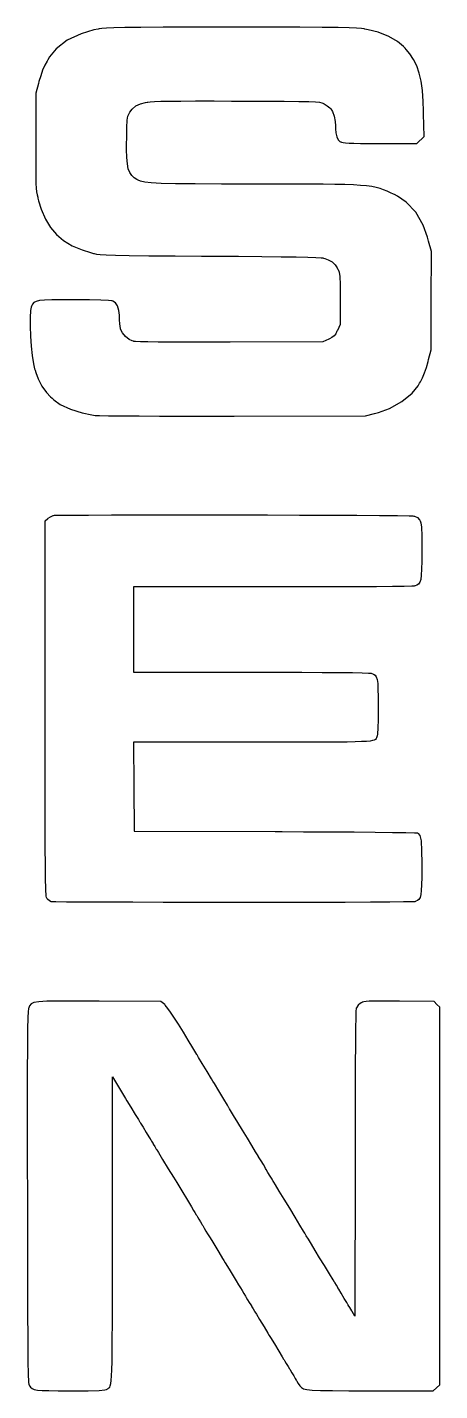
# Model space of a CAD drawing. Header units: millimetres. Extents: x -2.1 to 2.1, y -7 to 7.
import ezdxf

# ---------------------------------------------------------------- set-up
doc = ezdxf.new("R2010")
doc.units = ezdxf.units.MM

msp = doc.modelspace()

# ---------------------------------------------------------------- linework, layer by layer
at = {"color": 7}
for points in [[(1.48708, 3.042705), (1.59993, 3.084315), (1.72911, 3.154735), (1.83333, 3.242305), (1.89432, 3.317605), (1.90989, 3.345325), (1.91748, 3.358885), (1.93929, 3.400065), (1.96089, 3.448845), (1.98019, 3.506025), (1.99723, 3.565925), (2.00261, 3.585935), (2.02968, 3.684895), (2.02968, 4.190105), (2.03071, 4.695295), (2.00261, 4.802595), (1.99192, 4.844495), (1.947, 4.966595), (1.87121, 5.099095), (1.77333, 5.202995), (1.6838, 5.264995), (1.65158, 5.280695), (1.64182, 5.285395), (1.61247, 5.299495), (1.57622, 5.315895), (1.54085, 5.330095), (1.50423, 5.342295), (1.46436, 5.352695), (1.41917, 5.361395), (1.36654, 5.368595), (1.30453, 5.374295), (1.23101, 5.378695), (1.14393, 5.382095), (1.04129, 5.384595), (0.92101, 5.386195), (0.78103, 5.387295), (0.6193, 5.387795), (0.43376, 5.387995), (0.27522, 5.387995), (0.22239, 5.387995), (0.13558, 5.387995), (-0.12483, 5.388195), (-0.39415, 5.389195), (-0.5964, 5.391095), (-0.74263, 5.394595), (-0.84364, 5.399895), (-0.91043, 5.407395), (-0.95389, 5.417495), (-0.97749, 5.426895), (-0.98492, 5.430695), (-0.9936, 5.435095), (-1.01833, 5.450695), (-1.04482, 5.474595), (-1.06506, 5.505095), (-1.0797, 5.544595), (-1.08952, 5.595695), (-1.09511, 5.660995), (-1.09717, 5.743095), (-1.09679, 5.818995), (-1.09635, 5.844295), (-1.09592, 5.875595), (-1.09392, 5.969495), (-1.09, 6.042895), (-1.08274, 6.084395), (-1.074, 6.106895), (-1.07031, 6.113995), (-1.06407, 6.125695), (-1.04053, 6.157895), (-1.00288, 6.189595), (-0.95313, 6.211895), (-0.9037, 6.224695), (-0.88699, 6.227595), (-0.87901, 6.228995), (-0.85482, 6.231795), (-0.8094, 6.235095), (-0.7455, 6.237595), (-0.65771, 6.239395), (-0.54079, 6.240395), (-0.38943, 6.240795), (-0.19824, 6.240695), (-0.02106, 6.240295), (0.03803, 6.240095), (0.10644, 6.239895), (0.3119, 6.239095), (0.5191, 6.237995), (0.66965, 6.236595), (0.77354, 6.234695), (0.84076, 6.231795), (0.88129, 6.227795), (0.90522, 6.222395), (0.91818, 6.217095), (0.92242, 6.215095), (0.92893, 6.211995), (0.96235, 6.191995), (0.98904, 6.170795), (0.99219, 6.167195), (0.99897, 6.159995), (1.01443, 6.133395), (1.0319, 6.086395), (1.04329, 6.030595), (1.04742, 5.985395), (1.04742, 5.970295), (1.04742, 5.956195), (1.05008, 5.913795), (1.0588, 5.872195), (1.0746, 5.842595), (1.09175, 5.826295), (1.09842, 5.822395), (1.10107, 5.820895), (1.10986, 5.817195), (1.12614, 5.813095), (1.1505, 5.809995), (1.18604, 5.807695), (1.23611, 5.806195), (1.30393, 5.805295), (1.39274, 5.804895), (1.47749, 5.804695), (1.50575, 5.804695), (1.88282, 5.804695), (1.95574, 5.877595), (1.95155, 6.108795), (1.9509, 6.140895), (1.94694, 6.236895), (1.93815, 6.347795), (1.92453, 6.443595), (1.90543, 6.526995), (1.88021, 6.600095), (1.84814, 6.665395), (1.8086, 6.725195), (1.77349, 6.768295), (1.76096, 6.781795), (1.74365, 6.800495), (1.68479, 6.849795), (1.59386, 6.903695), (1.48361, 6.945895), (1.3833, 6.971995), (1.3495, 6.978595), (1.34033, 6.980395), (1.31261, 6.984495), (1.26303, 6.989095), (1.18787, 6.992395), (1.07433, 6.994695), (0.90955, 6.996195), (0.68078, 6.996995), (0.37505, 6.997295), (0.0785, 6.997395), (-0.02029, 6.997395), (-0.11942, 6.997395), (-0.41661, 6.997295), (-0.72271, 6.996995), (-0.95156, 6.996195), (-1.11604, 6.994695), (-1.22911, 6.992395), (-1.30371, 6.989095), (-1.3527, 6.984495), (-1.38004, 6.980395), (-1.38906, 6.978595), (-1.43321, 6.970095), (-1.56326, 6.931695), (-1.70682, 6.863795), (-1.82064, 6.774495), (-1.88829, 6.693195), (-1.90571, 6.662995), (-1.91368, 6.649395), (-1.93642, 6.607695), (-1.95888, 6.558395), (-1.979, 6.500395), (-1.9969, 6.439595), (-2.0026, 6.419295), (-2.02968, 6.320295), (-2.02968, 5.830695), (-2.02978, 5.791195), (-2.02995, 5.672495), (-2.02978, 5.551195), (-2.02897, 5.460495), (-2.02724, 5.394195), (-2.02436, 5.345695), (-2.02018, 5.308795), (-2.01443, 5.277095), (-2.00879, 5.252395), (-2.00678, 5.244295), (-1.99963, 5.215095), (-1.97276, 5.128895), (-1.93082, 5.028895), (-1.8795, 4.942795), (-1.8176, 4.869395), (-1.74371, 4.807395), (-1.65652, 4.755495), (-1.55474, 4.712295), (-1.46674, 4.684195), (-1.43696, 4.676495), (-1.42947, 4.674695), (-1.40674, 4.669695), (-1.36774, 4.664295), (-1.30729, 4.660195), (-1.21267, 4.657095), (-1.07124, 4.654595), (-0.87028, 4.652595), (-0.59711, 4.650595), (-0.32856, 4.648995), (-0.23904, 4.648395), (-0.16678, 4.647995), (0.05018, 4.646495), (0.29135, 4.644495), (0.48796, 4.642395), (0.6435, 4.640095), (0.76139, 4.637695), (0.84522, 4.634995), (0.89839, 4.631995), (0.91814, 4.630295), (0.92448, 4.628595), (0.9369, 4.625395), (0.97314, 4.611695), (1.01237, 4.588295), (1.04357, 4.557455), (1.0631, 4.528535), (1.06825, 4.518235), (1.07248, 4.509925), (1.08328, 4.484055), (1.09104, 4.439345), (1.09386, 4.355955), (1.09429, 4.243325), (1.09429, 4.205735), (1.09429, 3.945315), (1.06614, 3.884875), (1.06207, 3.876525), (1.04889, 3.851885), (1.03239, 3.830075), (1.01058, 3.813595), (0.98594, 3.800355), (0.9776, 3.796325), (0.91721, 3.768235), (-0.03385, 3.765075), (-0.09304, 3.764925), (-0.27061, 3.764595), (-0.4719, 3.764535), (-0.63927, 3.764985), (-0.77453, 3.765895), (-0.87929, 3.767365), (-0.95529, 3.769255), (-1.00418, 3.771645), (-1.02203, 3.772955), (-1.02761, 3.774465), (-1.03857, 3.777345), (-1.06939, 3.793245), (-1.10861, 3.824275), (-1.1404, 3.862685), (-1.15679, 3.892915), (-1.15989, 3.903645), (-1.1614, 3.909175), (-1.16433, 3.926275), (-1.16797, 3.957035), (-1.17046, 3.992135), (-1.17133, 4.018775), (-1.17133, 4.027625), (-1.17133, 4.043415), (-1.17561, 4.090665), (-1.18896, 4.137255), (-1.21224, 4.169435), (-1.23725, 4.185875), (-1.24636, 4.189075), (-1.25157, 4.190925), (-1.28331, 4.193955), (-1.36138, 4.197535), (-1.47829, 4.199755), (-1.59343, 4.200525), (-1.63178, 4.200525), (-1.66482, 4.200525), (-1.76389, 4.200355), (-1.8647, 4.199215), (-1.93892, 4.196505), (-1.99115, 4.191465), (-2.02599, 4.183385), (-2.04807, 4.171555), (-2.06201, 4.155275), (-2.0701, 4.139325), (-2.07238, 4.133845), (-2.07682, 4.123375), (-2.08231, 4.088645), (-2.08724, 4.017575), (-2.08767, 3.928235), (-2.08399, 3.828285), (-2.07671, 3.725485), (-2.06614, 3.627495), (-2.05279, 3.541935), (-2.0421, 3.492565), (-2.037, 3.476565), (-2.02974, 3.453995), (-2.00396, 3.387315), (-1.96631, 3.313805), (-1.92025, 3.250105), (-1.87739, 3.204215), (-1.86197, 3.190105), (-1.84272, 3.172255), (-1.77746, 3.126745), (-1.67453, 3.075955), (-1.55442, 3.038245), (-1.45253, 3.018175), (-1.41824, 3.014055), (-1.40782, 3.012745), (-1.37554, 3.012205), (-1.2825, 3.010575), (-1.14496, 3.009235), (-0.96881, 3.008095), (-0.75976, 3.007275), (-0.52382, 3.006785), (-0.26671, 3.006625), (-0.06239, 3.006735), (0.00575, 3.006785), (1.35471, 3.008845), (1.44846, 3.032825)], [(-1.87015, -1.979155), (-1.88985, -1.968695), (-1.90865, -1.952085), (-1.91145, -1.948465), (-1.91255, -1.947155), (-1.91515, -1.943085), (-1.91835, -1.935325), (-1.92125, -1.922365), (-1.92355, -1.901365), (-1.92565, -1.869465), (-1.92725, -1.823895), (-1.92865, -1.761825), (-1.92975, -1.680445), (-1.93055, -1.576935), (-1.93125, -1.448405), (-1.93175, -1.292155), (-1.93195, -1.105255), (-1.93225, -0.884975), (-1.93235, -0.628425), (-1.93235, -0.332805), (-1.93235, -0.079705), (-1.93235, 0.004695), (-1.93235, 1.930695), (-1.90625, 1.954695), (-1.90265, 1.958095), (-1.87835, 1.973895), (-1.85245, 1.984895), (-1.84795, 1.985995), (-1.83565, 1.988295), (-1.79715, 1.987995), (-1.67365, 1.989495), (-1.48815, 1.990795), (-1.25085, 1.991795), (-0.97215, 1.992395), (-0.66245, 1.992595), (-0.33225, 1.992595), (0.00825, 1.992395), (0.34845, 1.991795), (0.67815, 1.990895), (0.98685, 1.989795), (1.26415, 1.988395), (1.49985, 1.986895), (1.68315, 1.984995), (1.80415, 1.982995), (1.84135, 1.983895), (1.85205, 1.980795), (1.85865, 1.978995), (1.88675, 1.964395), (1.90805, 1.942395), (1.91145, 1.936995), (1.91495, 1.931095), (1.92255, 1.911295), (1.92885, 1.865895), (1.93165, 1.777895), (1.93235, 1.662795), (1.93235, 1.624495), (1.93235, 1.597795), (1.93185, 1.517595), (1.93055, 1.435295), (1.92735, 1.374095), (1.92165, 1.330495), (1.91285, 1.301095), (1.90005, 1.282295), (1.88285, 1.270795), (1.86605, 1.264695), (1.86035, 1.262995), (1.85435, 1.261495), (1.82875, 1.260795), (1.75245, 1.258795), (1.63215, 1.256995), (1.46875, 1.255495), (1.26285, 1.254295), (1.01535, 1.253395), (0.72715, 1.252795), (0.48095, 1.252595), (0.39885, 1.252595), (-1.02605, 1.252595), (-1.02605, 0.377595), (0.17495, 0.377595), (0.24535, 0.377595), (0.45645, 0.377395), (0.70205, 0.376795), (0.91135, 0.375895), (1.08435, 0.374595), (1.22125, 0.372995), (1.32175, 0.370995), (1.38575, 0.368795), (1.40715, 0.367995), (1.41345, 0.366195), (1.41915, 0.364695), (1.43595, 0.359095), (1.45315, 0.348595), (1.46565, 0.331295), (1.47425, 0.303695), (1.47965, 0.262195), (1.48275, 0.203295), (1.48415, 0.123495), (1.48435, 0.045395), (1.48435, 0.019295), (1.48435, -0.012105), (1.48355, -0.106305), (1.48125, -0.197105), (1.47735, -0.255505), (1.47385, -0.279105), (1.47175, -0.283805), (1.47065, -0.286405), (1.46745, -0.294405), (1.46305, -0.303705), (1.45635, -0.311605), (1.44525, -0.318205), (1.42775, -0.323905), (1.40145, -0.328505), (1.36435, -0.332205), (1.31435, -0.335105), (1.24915, -0.337305), (1.16665, -0.338905), (1.06465, -0.340005), (0.94105, -0.340705), (0.79375, -0.341005), (0.62035, -0.341105), (0.41915, -0.341105), (0.24535, -0.341105), (0.18745, -0.341105), (-1.02605, -0.341105), (-1.02405, -0.797425), (-1.02085, -1.252605), (0.42705, -1.257815), (0.49985, -1.258085), (0.71825, -1.259115), (0.99055, -1.260685), (1.23775, -1.262425), (1.45395, -1.264325), (1.63315, -1.266265), (1.76955, -1.268335), (1.85685, -1.270395), (1.88745, -1.271105), (1.88955, -1.272405), (1.89635, -1.276855), (1.91145, -1.298225), (1.92455, -1.352585), (1.93065, -1.454585), (1.93235, -1.581215), (1.93235, -1.623425), (1.93235, -1.648815), (1.93185, -1.724995), (1.93055, -1.803815), (1.92745, -1.863005), (1.92215, -1.905695), (1.91425, -1.935175), (1.90285, -1.954475), (1.88745, -1.966855), (1.87275, -1.973745), (1.86755, -1.975535), (1.86185, -1.977585), (1.83325, -1.978355), (1.74595, -1.980795), (1.60365, -1.982685), (1.40435, -1.984215), (1.14595, -1.985245), (0.82645, -1.985895), (0.44365, -1.986105), (0.10775, -1.986005), (-0.00425, -1.985945), (-0.09675, -1.985835), (-0.37425, -1.985465), (-0.72015, -1.984815), (-1.03475, -1.984045), (-1.31005, -1.983185), (-1.53865, -1.982315), (-1.71275, -1.981395), (-1.82465, -1.980515), (-1.86365, -1.980195), (-1.86675, -1.979715)], [(-1.2946, -6.979065), (-1.2869, -6.974395), (-1.2782, -6.968425), (-1.2708, -6.959905), (-1.2644, -6.946135), (-1.2592, -6.924195), (-1.2547, -6.891325), (-1.2512, -6.844725), (-1.2485, -6.781465), (-1.2464, -6.698835), (-1.2449, -6.593965), (-1.2439, -6.464085), (-1.2433, -6.306255), (-1.2429, -6.117835), (-1.2428, -5.895825), (-1.2428, -5.637535), (-1.2428, -5.414405), (-1.2428, -5.340105), (-1.2428, -3.774505), (-1.1074, -3.998405), (-1.094, -4.020305), (-1.0539, -4.086405), (-1.0087, -4.160605), (-0.9765, -4.213405), (-0.9632, -4.234905), (-0.9615, -4.237005), (-0.9533, -4.250305), (-0.9287, -4.290605), (-0.8955, -4.345405), (-0.8685, -4.390305), (-0.8561, -4.410905), (-0.8543, -4.414105), (-0.8533, -4.416105), (-0.843, -4.434305), (-0.829, -4.456705), (-0.8261, -4.460905), (-0.8233, -4.465305), (-0.8072, -4.491405), (-0.7921, -4.516405), (-0.7897, -4.520305), (-0.7876, -4.524205), (-0.77, -4.553705), (-0.7278, -4.623805), (-0.669, -4.720205), (-0.6174, -4.804605), (-0.6001, -4.832805), (-0.583, -4.860805), (-0.5319, -4.945105), (-0.4736, -5.041105), (-0.4317, -5.110505), (-0.4144, -5.139505), (-0.4126, -5.143205), (-0.4105, -5.146905), (-0.3969, -5.169705), (-0.3828, -5.192705), (-0.3804, -5.196305), (-0.378, -5.200205), (-0.3704, -5.212805), (-0.3558, -5.236705), (-0.3386, -5.264905), (-0.3254, -5.286905), (-0.321, -5.294305), (-0.3158, -5.302905), (-0.3003, -5.328805), (-0.2828, -5.358105), (-0.2658, -5.386405), (-0.2468, -5.417805), (-0.2232, -5.456695), (-0.1924, -5.507375), (-0.1519, -5.574005), (-0.1124, -5.639155), (-0.0992, -5.660905), (-0.0857, -5.682935), (-0.0451, -5.749015), (-0.0036, -5.817005), (0.0281, -5.868975), (0.0526, -5.909075), (0.0722, -5.941465), (0.0895, -5.970265), (0.1068, -5.999675), (0.122, -6.025285), (0.127, -6.033855), (0.1313, -6.041175), (0.1446, -6.063145), (0.1617, -6.091255), (0.1763, -6.114855), (0.1839, -6.127065), (0.1863, -6.130755), (0.1886, -6.134655), (0.2029, -6.158195), (0.2165, -6.181195), (0.2186, -6.184895), (0.2204, -6.188535), (0.2344, -6.212395), (0.2675, -6.267795), (0.3132, -6.342935), (0.3532, -6.408035), (0.3665, -6.429685), (0.3797, -6.451495), (0.4195, -6.516975), (0.4653, -6.592565), (0.4993, -6.648325), (0.5142, -6.672625), (0.5165, -6.676535), (0.5189, -6.680175), (0.5267, -6.692925), (0.542, -6.718045), (0.5604, -6.748425), (0.5751, -6.772615), (0.5801, -6.780695), (0.5849, -6.788745), (0.5993, -6.813045), (0.6183, -6.845155), (0.6345, -6.873105), (0.6431, -6.888245), (0.6457, -6.893225), (0.6485, -6.898155), (0.6653, -6.924475), (0.6808, -6.946615), (0.6832, -6.949495), (0.6867, -6.953615), (0.6982, -6.965265), (0.7182, -6.977155), (0.7515, -6.985675), (0.8065, -6.991365), (0.8914, -6.994835), (1.0145, -6.996635), (1.184, -6.997285), (1.3521, -6.997395), (1.4082, -6.997395), (2.0489, -6.997395), (2.0821, -6.967175), (2.1165, -6.936945), (2.1165, -3.059905), (2.0874, -3.031805), (2.0593, -3.002605), (1.702, -2.999405), (1.6742, -2.999305), (1.5911, -2.998805), (1.5053, -2.998705), (1.4407, -2.999105), (1.3939, -3.000405), (1.361, -3.002505), (1.3383, -3.005705), (1.3224, -3.010305), (1.3124, -3.014505), (1.3093, -3.016205), (1.3032, -3.019205), (1.2789, -3.039805), (1.2624, -3.065605), (1.2603, -3.071305), (1.2579, -3.077805), (1.2569, -3.099205), (1.2543, -3.166105), (1.2522, -3.277005), (1.2506, -3.436905), (1.2493, -3.651005), (1.2483, -3.924205), (1.2479, -4.261605), (1.2478, -4.566605), (1.2478, -4.668205), (1.2468, -6.230745), (1.2186, -6.183865), (1.2145, -6.177355), (1.1939, -6.144535), (1.1785, -6.118975), (1.1769, -6.116155), (1.174, -6.111975), (1.1617, -6.092005), (1.136, -6.049855), (1.1046, -5.997285), (1.0799, -5.955945), (1.0717, -5.942155), (1.0699, -5.939015), (1.0554, -5.915085), (1.0383, -5.886995), (1.0353, -5.881785), (1.0224, -5.860515), (0.9838, -5.796825), (0.9328, -5.712615), (0.884, -5.632155), (0.8393, -5.558325), (0.8004, -5.494035), (0.7692, -5.442265), (0.7471, -5.406005), (0.739, -5.392505), (0.7364, -5.388005), (0.7317, -5.380505), (0.7181, -5.358105), (0.6814, -5.297605), (0.6322, -5.216505), (0.5765, -5.124605), (0.5203, -5.031705), (0.4696, -4.947805), (0.4301, -4.882705), (0.4138, -4.855405), (0.4082, -4.846305), (0.4053, -4.841605), (0.3956, -4.825505), (0.3765, -4.794105), (0.3539, -4.756205), (0.336, -4.726205), (0.3301, -4.716105), (0.3242, -4.706005), (0.3063, -4.676005), (0.2836, -4.638105), (0.2646, -4.606705), (0.2547, -4.590605), (0.252, -4.585905), (0.2457, -4.575605), (0.2269, -4.544605), (0.1888, -4.481705), (0.1421, -4.405105), (0.0921, -4.322805), (0.0436, -4.242705), (0.0013, -4.173005), (-0.0299, -4.121505), (-0.0412, -4.102605), (-0.0449, -4.096305), (-0.0471, -4.092705), (-0.0628, -4.066305), (-0.1001, -4.004405), (-0.1515, -3.919405), (-0.1967, -3.845005), (-0.2115, -3.820305), (-0.2267, -3.795705), (-0.2715, -3.722005), (-0.3224, -3.637705), (-0.3592, -3.576505), (-0.3744, -3.550805), (-0.3762, -3.547405), (-0.3861, -3.529705), (-0.4167, -3.477005), (-0.4637, -3.398205), (-0.5146, -3.316005), (-0.5655, -3.235505), (-0.6135, -3.162005), (-0.6551, -3.100505), (-0.6872, -3.056005), (-0.7008, -3.038305), (-0.7064, -3.033805), (-0.745, -3.002605), (-1.3793, -2.999405), (-1.4385, -2.999205), (-1.6158, -2.998405), (-1.7917, -2.998405), (-1.9164, -3.000305), (-1.9994, -3.005205), (-2.05, -3.013905), (-2.0778, -3.027605), (-2.0921, -3.047105), (-2.0997, -3.066805), (-2.1022, -3.073505), (-2.103, -3.075705), (-2.1049, -3.083005), (-2.1071, -3.098305), (-2.109, -3.121205), (-2.1108, -3.153705), (-2.1122, -3.197905), (-2.1135, -3.255705), (-2.1144, -3.329105), (-2.1153, -3.420005), (-2.1158, -3.530505), (-2.1162, -3.662505), (-2.1165, -3.818105), (-2.1165, -3.999205), (-2.1165, -4.207705), (-2.1164, -4.445805), (-2.1161, -4.715305), (-2.1158, -4.942505), (-2.1158, -5.018205), (-2.1157, -5.097205), (-2.1153, -5.334105), (-2.1147, -5.613175), (-2.1142, -5.857635), (-2.1136, -6.069875), (-2.1129, -6.252175), (-2.1122, -6.406835), (-2.1114, -6.536245), (-2.1104, -6.642685), (-2.1093, -6.728465), (-2.1081, -6.795835), (-2.1065, -6.847265), (-2.1049, -6.884975), (-2.1028, -6.911355), (-2.1005, -6.928605), (-2.0979, -6.939185), (-2.096, -6.943895), (-2.095, -6.945315), (-2.0919, -6.949605), (-2.0819, -6.962125), (-2.0669, -6.974825), (-2.0456, -6.983935), (-2.0128, -6.990075), (-1.964, -6.993925), (-1.8947, -6.995975), (-1.8, -6.996905), (-1.7064, -6.997285), (-1.6751, -6.997395), (-1.6289, -6.997395), (-1.4901, -6.996795), (-1.379, -6.994515), (-1.3215, -6.989475), (-1.3021, -6.984365), (-1.2971, -6.980745)]]:
    msp.add_lwpolyline(points, close=True, dxfattribs=at)

doc.saveas('drawing.dxf')
